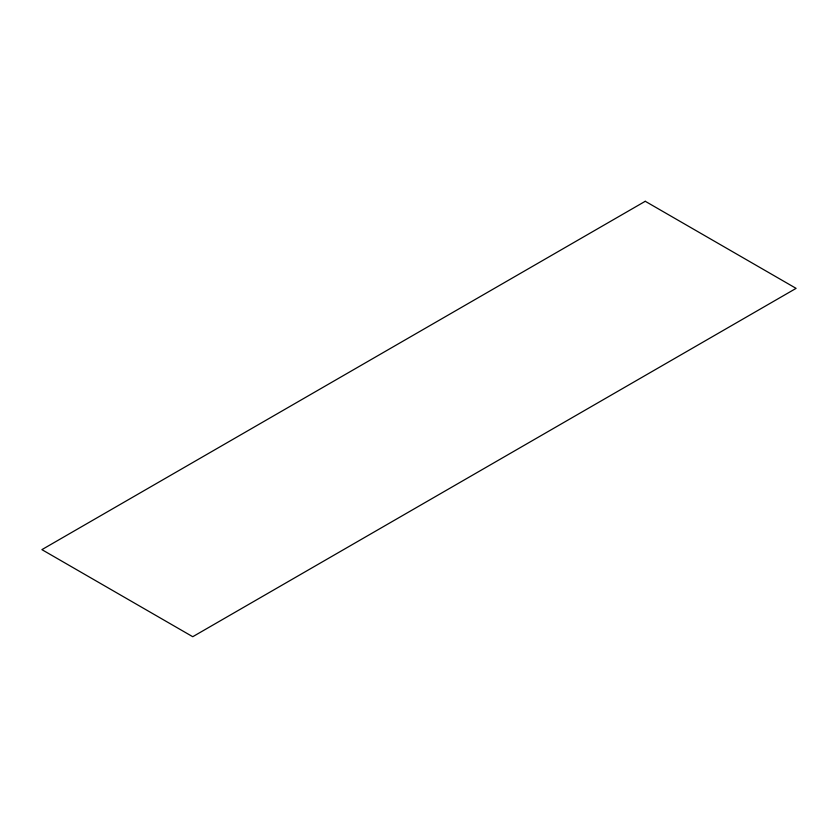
<?xml version="1.0" encoding="UTF-8"?>
<svg xmlns="http://www.w3.org/2000/svg" width="838" height="838" viewBox="0 0 838 838"><rect width="100%" height="100%" fill="white"/><g stroke="black" fill="none" stroke-linecap="round" stroke-linejoin="round"><path stroke-width="1.26" d="M645.26 201.288L41.9 549.634L192.74 636.712L796.1 288.366L645.26 201.288"/></g></svg>
